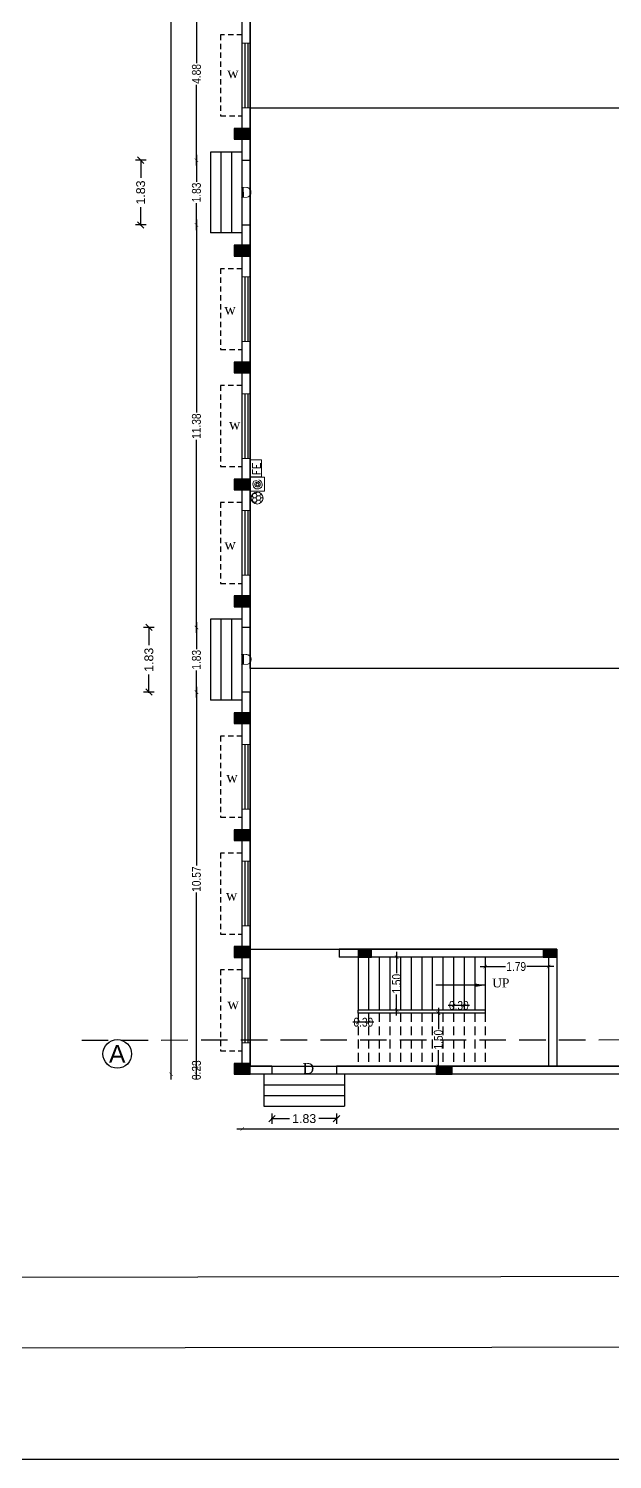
# Model space of a CAD drawing. Header units: metres. Extents: x 0 to 2231, y 0 to 2243.
# Drawn here: x 2024.42 to 2040.93, y 2121.45 to 2161.91 of the extents above; entities that cross this region are included whole.
import ezdxf

# ---------------------------------------------------------------- set-up
doc = ezdxf.new("R2010")
doc.units = ezdxf.units.M
doc.linetypes.add('DASHED', pattern=[0.75, 0.5, -0.25])
doc.linetypes.add('DASHED2', pattern=[0.375, 0.25, -0.125])
for name, color, linetype in [('BLK_1_COVERED_AREA', 140, 'Continuous'), ('BLK_1_FLR_0_EXIT_WIDTH_DOOR', 2, 'Continuous'), ('BLK_1_FLR_0_REGULAR_ROOM_3', 4, 'Continuous'), ('BLK_1_FLR_0_ROOM_3_LIGHT_VENTILATION_1', 4, 'Continuous'), ('WORKSHOP_AREA', 121, 'Continuous')]:
    doc.layers.add(name, color=color, linetype=linetype)
doc.layers.add('BLK_1_FLR_0_BLT_UP_AREA', color=46, linetype='Continuous', plot=False)
doc.styles.add('DIM', font='swissc.ttf')
doc.styles.add('Schedule', font='romans.shx')
doc.styles.get("Standard").update_dxf_attribs({"font": 'arial.ttf'})
doc.dimstyles.new('Din', dxfattribs={"dimscale": 0, "dimtxt": 0.25, "dimasz": 0.1, "dimexe": 0.15, "dimexo": 0.15, "dimgap": 0.03, "dimtad": 0, "dimzin": 0, "dimdsep": 46, "dimtxsty": 'DIM', "dimblk": 'ARCHTICK', "dimcen": 0.09, "dimdle": 0.15, "dimse1": 1, "dimse2": 1, "dimclrd": 256, "dimclre": 256, "dimclrt": 7, "dimadec": 0, "dimazin": 3, "dimtfac": 1, "dimtofl": 0, "dimtmove": 1, "dimatfit": 3, "dimfxl": 0, "dimtolj": 1, "dimtzin": 0, "dimarcsym": 0})
doc.dimstyles.get("Standard").update_dxf_attribs({"dimtxt": 0.18, "dimasz": 0.18, "dimexe": 0.18, "dimexo": 0.0625, "dimgap": 0.09, "dimtad": 0, "dimtih": 1, "dimtoh": 1, "dimdec": 4, "dimzin": 0, "dimdsep": 46, "dimtxsty": 'Standard', "dimcen": 0.09, "dimadec": 0, "dimazin": 0, "dimtfac": 1, "dimtdec": 4, "dimtofl": 0, "dimtmove": 0, "dimatfit": 3, "dimfxl": 0, "dimtolj": 1, "dimtzin": 0, "dimarcsym": 0})
doc.dimstyles.new('STANDARD$0', dxfattribs={"dimtxt": 0.25, "dimasz": 0.18, "dimexe": 0.15, "dimexo": 0.15, "dimgap": 0.1, "dimtad": 0, "dimzin": 0, "dimdsep": 46, "dimtxsty": 'Standard', "dimblk": 'OBLIQUE', "dimcen": 0.0625, "dimdle": 0.02, "dimadec": 0, "dimazin": 0, "dimtfac": 1, "dimtix": 1, "dimtofl": 0, "dimtmove": 2, "dimatfit": 3, "dimldrblk": 'OBLIQUE', "dimfxl": 0, "dimtolj": 1, "dimtzin": 0, "dimarcsym": 0})

# ---------------------------------------------------------------- blocks, each defined once
blk = doc.blocks.new('_ArchTick')
at = {"color": 0, "linetype": 'ByBlock', "const_width": 0.15}
blk.add_lwpolyline([(-0.5, -0.5), (0.5, 0.5)], dxfattribs=at)
blk = doc.blocks.new('*D612')
at = {"lineweight": -2}
blk.add_line((2029.164, 2132.192), (2029.164, 2132.722), dxfattribs=at)
at = {"layer": 'Defpoints', "color": 0}
for p in [(2029.164, 2132.572), (2030.878, 2132.572), (2030.878, 2132.342)]:
    blk.add_point(p, dxfattribs=at)
at = {"lineweight": -2, "xscale": 0.1, "yscale": 0.1, "zscale": 0.1}
for p, rotation in [((2029.164, 2132.572), 90), ((2029.164, 2132.342), 270)]:
    blk.add_blockref('_ArchTick', p, dxfattribs=dict(at, rotation=rotation))
at = {"color": 7, "insert": (2029.164, 2132.457), "char_height": 0.25, "attachment_point": 5, "rotation": 90, "style": 'DIM'}
blk.add_mtext('\\A1;0.23', dxfattribs=at)
blk = doc.blocks.new('*D613')
at = {"lineweight": -2}
for p, q in [((2029.164, 2143.297), (2029.164, 2138.242)), ((2029.164, 2132.422), (2029.164, 2137.477))]:
    blk.add_line(p, q, dxfattribs=at)
at = {"layer": 'Defpoints', "color": 0}
for p in [(2029.164, 2143.147), (2030.688, 2143.147), (2030.878, 2132.572)]:
    blk.add_point(p, dxfattribs=at)
at = {"lineweight": -2, "xscale": 0.1, "yscale": 0.1, "zscale": 0.1}
for p, rotation in [((2029.164, 2143.147), 90), ((2029.164, 2132.572), 270)]:
    blk.add_blockref('_ArchTick', p, dxfattribs=dict(at, rotation=rotation))
at = {"color": 7, "insert": (2029.164, 2137.859), "char_height": 0.25, "attachment_point": 5, "rotation": 90, "style": 'DIM'}
blk.add_mtext('\\A1;10.57', dxfattribs=at)
blk = doc.blocks.new('*D614')
at = {"lineweight": -2}
for p, q in [((2029.164, 2145.125), (2029.164, 2144.36)), ((2029.164, 2142.997), (2029.164, 2143.762))]:
    blk.add_line(p, q, dxfattribs=at)
at = {"layer": 'Defpoints', "color": 0}
for p in [(2029.164, 2144.975), (2030.688, 2144.975), (2030.688, 2143.147)]:
    blk.add_point(p, dxfattribs=at)
at = {"lineweight": -2, "xscale": 0.1, "yscale": 0.1, "zscale": 0.1}
for p, rotation in [((2029.164, 2144.975), 90), ((2029.164, 2143.147), 270)]:
    blk.add_blockref('_ArchTick', p, dxfattribs=dict(at, rotation=rotation))
at = {"color": 7, "insert": (2029.164, 2144.061), "char_height": 0.25, "attachment_point": 5, "rotation": 90, "style": 'DIM'}
blk.add_mtext('\\A1;1.83', dxfattribs=at)
blk = doc.blocks.new('*D615')
at = {"lineweight": -2}
for p, q in [((2029.164, 2156.508), (2029.164, 2151.049)), ((2029.164, 2144.825), (2029.164, 2150.284))]:
    blk.add_line(p, q, dxfattribs=at)
at = {"layer": 'Defpoints', "color": 0}
for p in [(2029.164, 2156.358), (2030.688, 2156.358), (2030.688, 2144.975)]:
    blk.add_point(p, dxfattribs=at)
at = {"lineweight": -2, "xscale": 0.1, "yscale": 0.1, "zscale": 0.1}
for p, rotation in [((2029.164, 2156.358), 90), ((2029.164, 2144.975), 270)]:
    blk.add_blockref('_ArchTick', p, dxfattribs=dict(at, rotation=rotation))
at = {"color": 7, "insert": (2029.164, 2150.667), "char_height": 0.25, "attachment_point": 5, "rotation": 90, "style": 'DIM'}
blk.add_mtext('\\A1;11.38', dxfattribs=at)
blk = doc.blocks.new('*D616')
at = {"lineweight": -2}
for p, q in [((2029.164, 2158.337), (2029.164, 2157.572)), ((2029.164, 2156.208), (2029.164, 2156.973))]:
    blk.add_line(p, q, dxfattribs=at)
at = {"layer": 'Defpoints', "color": 0}
for p in [(2029.164, 2158.187), (2030.688, 2158.187), (2030.688, 2156.358)]:
    blk.add_point(p, dxfattribs=at)
at = {"lineweight": -2, "xscale": 0.1, "yscale": 0.1, "zscale": 0.1}
for p, rotation in [((2029.164, 2158.187), 90), ((2029.164, 2156.358), 270)]:
    blk.add_blockref('_ArchTick', p, dxfattribs=dict(at, rotation=rotation))
at = {"color": 7, "insert": (2029.164, 2157.273), "char_height": 0.25, "attachment_point": 5, "rotation": 90, "style": 'DIM'}
blk.add_mtext('\\A1;1.83', dxfattribs=at)
blk = doc.blocks.new('*D617')
at = {"lineweight": -2}
for p, q in [((2029.164, 2163.214), (2029.164, 2160.933)), ((2029.164, 2158.037), (2029.164, 2160.318))]:
    blk.add_line(p, q, dxfattribs=at)
at = {"layer": 'Defpoints', "color": 0}
for p in [(2029.164, 2163.064), (2031.067, 2163.064), (2030.688, 2158.187)]:
    blk.add_point(p, dxfattribs=at)
at = {"lineweight": -2, "xscale": 0.1, "yscale": 0.1, "zscale": 0.1}
for p, rotation in [((2029.164, 2163.064), 90), ((2029.164, 2158.187), 270)]:
    blk.add_blockref('_ArchTick', p, dxfattribs=dict(at, rotation=rotation))
at = {"color": 7, "insert": (2029.164, 2160.626), "char_height": 0.25, "attachment_point": 5, "rotation": 90, "style": 'DIM'}
blk.add_mtext('\\A1;4.88', dxfattribs=at)
blk = doc.blocks.new('*D629')
at = {"lineweight": -2}
for p, q in [((2028.445, 2208.235), (2028.446, 2170.601)), ((2028.446, 2132.192), (2028.446, 2169.826))]:
    blk.add_line(p, q, dxfattribs=at)
at = {"layer": 'Defpoints', "color": 0}
for p in [(2028.445, 2208.085), (2030.458, 2208.085), (2030.46, 2132.342)]:
    blk.add_point(p, dxfattribs=at)
at = {"lineweight": -2, "xscale": 0.1, "yscale": 0.1, "zscale": 0.1}
for p, rotation in [((2028.445, 2208.085), 90.00107987967621), ((2028.446, 2132.342), 270.0010798796762)]:
    blk.add_blockref('_ArchTick', p, dxfattribs=dict(at, rotation=rotation))
at = {"color": 7, "insert": (2028.446, 2170.213), "char_height": 0.25, "attachment_point": 5, "rotation": 270.0011, "style": 'DIM'}
blk.add_mtext('\\A1;75.74', dxfattribs=at)
blk = doc.blocks.new('*D428')
at = {"lineweight": -2}
for p, q in [((2037.186, 2135.387), (2037.909, 2135.387)), ((2039.276, 2135.387), (2038.509, 2135.387))]:
    blk.add_line(p, q, dxfattribs=at)
at = {"layer": 'Defpoints', "color": 0}
for p in [(2039.126, 2135.387), (2037.336, 2134.67), (2039.126, 2134.67)]:
    blk.add_point(p, dxfattribs=at)
at = {"lineweight": -2, "xscale": 0.1, "yscale": 0.1, "zscale": 0.1, "rotation": 180}
blk.add_blockref('_ArchTick', (2037.336, 2135.387), dxfattribs=at)
at = {"lineweight": -2, "xscale": 0.1, "yscale": 0.1, "zscale": 0.1}
blk.add_blockref('_ArchTick', (2039.126, 2135.387), dxfattribs=at)
at = {"color": 7, "insert": (2038.209, 2135.387), "char_height": 0.25, "attachment_point": 5, "style": 'DIM'}
blk.add_mtext('\\A1;1.79', dxfattribs=at)
blk = doc.blocks.new('*D578')
at = {"lineweight": -2}
blk.add_line((2034.186, 2133.812), (2033.586, 2133.812), dxfattribs=at)
at = {"layer": 'Defpoints', "color": 0}
for p in [(2033.736, 2134.072), (2034.036, 2134.072), (2033.736, 2133.812)]:
    blk.add_point(p, dxfattribs=at)
at = {"lineweight": -2, "xscale": 0.1, "yscale": 0.1, "zscale": 0.1, "rotation": 180}
blk.add_blockref('_ArchTick', (2033.736, 2133.812), dxfattribs=at)
at = {"lineweight": -2, "xscale": 0.1, "yscale": 0.1, "zscale": 0.1}
blk.add_blockref('_ArchTick', (2034.036, 2133.812), dxfattribs=at)
at = {"color": 7, "insert": (2033.886, 2133.812), "char_height": 0.25, "attachment_point": 5, "style": 'DIM'}
blk.add_mtext('\\A1;0.30', dxfattribs=at)
blk = doc.blocks.new('*D579')
at = {"lineweight": -2}
blk.add_line((2036.886, 2134.287), (2036.286, 2134.287), dxfattribs=at)
at = {"layer": 'Defpoints', "color": 0}
for p in [(2036.436, 2134.287), (2036.436, 2134.152), (2036.736, 2134.152)]:
    blk.add_point(p, dxfattribs=at)
at = {"lineweight": -2, "xscale": 0.1, "yscale": 0.1, "zscale": 0.1, "rotation": 180}
blk.add_blockref('_ArchTick', (2036.436, 2134.287), dxfattribs=at)
at = {"lineweight": -2, "xscale": 0.1, "yscale": 0.1, "zscale": 0.1}
blk.add_blockref('_ArchTick', (2036.736, 2134.287), dxfattribs=at)
at = {"color": 7, "insert": (2036.586, 2134.287), "char_height": 0.25, "attachment_point": 5, "style": 'DIM'}
blk.add_mtext('\\A1;0.30', dxfattribs=at)
blk = doc.blocks.new('*D580')
at = {"lineweight": -2}
for p, q in [((2034.827, 2135.802), (2034.827, 2135.202)), ((2034.827, 2134.002), (2034.827, 2134.602))]:
    blk.add_line(p, q, dxfattribs=at)
at = {"layer": 'Defpoints', "color": 0}
for p in [(2037.036, 2135.652), (2034.827, 2134.152), (2037.036, 2134.152)]:
    blk.add_point(p, dxfattribs=at)
at = {"lineweight": -2, "xscale": 0.1, "yscale": 0.1, "zscale": 0.1}
for p, rotation in [((2034.827, 2135.652), 90), ((2034.827, 2134.152), 270)]:
    blk.add_blockref('_ArchTick', p, dxfattribs=dict(at, rotation=rotation))
at = {"color": 7, "insert": (2034.827, 2134.902), "char_height": 0.25, "attachment_point": 5, "rotation": 90, "style": 'DIM'}
blk.add_mtext('\\A1;1.50', dxfattribs=at)
blk = doc.blocks.new('*D581')
at = {"lineweight": -2}
for p, q in [((2036.008, 2134.222), (2036.008, 2133.621)), ((2036.008, 2132.42), (2036.008, 2133.021))]:
    blk.add_line(p, q, dxfattribs=at)
at = {"layer": 'Defpoints', "color": 0}
for p in [(2036.136, 2134.072), (2036.008, 2132.57), (2036.136, 2132.57)]:
    blk.add_point(p, dxfattribs=at)
at = {"lineweight": -2, "xscale": 0.1, "yscale": 0.1, "zscale": 0.1}
for p, rotation in [((2036.008, 2134.072), 90), ((2036.008, 2132.57), 270)]:
    blk.add_blockref('_ArchTick', p, dxfattribs=dict(at, rotation=rotation))
at = {"color": 7, "insert": (2036.008, 2133.321), "char_height": 0.25, "attachment_point": 5, "rotation": 90, "style": 'DIM'}
blk.add_mtext('\\A1;1.50', dxfattribs=at)
blk = doc.blocks.new('*D603')
at = {"lineweight": -2}
for p, q in [((2030.308, 2130.797), (2046.755, 2130.797)), ((2063.98, 2130.797), (2047.533, 2130.797))]:
    blk.add_line(p, q, dxfattribs=at)
at = {"layer": 'Defpoints', "color": 0}
for p in [(2030.458, 2132.342), (2063.83, 2132.342), (2063.83, 2130.797)]:
    blk.add_point(p, dxfattribs=at)
at = {"lineweight": -2, "xscale": 0.1, "yscale": 0.1, "zscale": 0.1, "rotation": 180}
blk.add_blockref('_ArchTick', (2030.458, 2130.797), dxfattribs=at)
at = {"lineweight": -2, "xscale": 0.1, "yscale": 0.1, "zscale": 0.1}
blk.add_blockref('_ArchTick', (2063.83, 2130.797), dxfattribs=at)
at = {"color": 7, "insert": (2047.144, 2130.797), "char_height": 0.25, "attachment_point": 5, "style": 'DIM'}
blk.add_mtext('\\A1;33.37', dxfattribs=at)
blk = doc.blocks.new('A$C3F6E631D')
at = {"lineweight": 9}
for p, q in [((0, 0.885), (0.902, 0.885)), ((0, 0), (0, 0.885)), ((0.902, 0), (0, 0)), ((0.902, 0.885), (0.902, 0))]:
    blk.add_line(p, q, dxfattribs=at)
blk.add_circle((0.448, 0.466), 0.0817, dxfattribs=at)
for centre, radius, start, end in [((0.448, 0.447), 0.299, 321.4372, 253.2573), ((0.449, 0.447), 0.174, 329.12635, 222.29362), ((0.543, 0.517), 0.292, 219.90119, 298.52807), ((0.509, 0.459), 0.135, 195.99312, 311.1342)]:
    blk.add_arc(centre, radius, start, end, dxfattribs=at)
blk = doc.blocks.new('A$C453E5C48')
at = {"linetype": 'ByBlock', "lineweight": 9}
for p, q in [((0, 0.489), (0.639, 0.489)), ((0, 0.063), (0, 0.489)), ((0.639, 0.063), (0, 0.063)), ((0.639, 0.489), (0.639, 0.063))]:
    blk.add_line(p, q, dxfattribs=at)
at = {"lineweight": 9, "style": 'Schedule'}
blk.add_text('FE', height=0.3048, dxfattribs=at).set_placement((0.051, 0.103))
blk = doc.blocks.new('A$C57323508')
at = {"lineweight": 9}
for p, q in [((0, 0.372), (0.134, 0.372)), ((0.126, 0.097), (0.134, 0.097)), ((0.134, 0.647), (0.158, 0.647)), ((0.213, 0.509), (0.134, 0.647)), ((0.134, 0.372), (0.213, 0.509)), ((0.213, 0.234), (0.134, 0.372)), ((0.134, 0.097), (0.213, 0.234)), ((0.141, 0.084), (0.134, 0.097)), ((0.158, 0.647), (0.181, 0.687)), ((0.213, 0.509), (0.372, 0.509)), ((0.213, 0.234), (0.372, 0.234)), ((0.372, 0.509), (0.451, 0.647)), ((0.451, 0.372), (0.372, 0.509)), ((0.372, 0.234), (0.451, 0.372)), ((0.451, 0.097), (0.372, 0.234)), ((0.396, 0), (0.451, 0.097)), ((0.475, 0.647), (0.41, 0.759)), ((0.451, 0.372), (0.61, 0.372)), ((0.451, 0.097), (0.61, 0.097)), ((0.475, 0.647), (0.634, 0.647)), ((0.689, 0.509), (0.61, 0.647)), ((0.61, 0.372), (0.689, 0.509)), ((0.689, 0.234), (0.61, 0.372)), ((0.61, 0.097), (0.689, 0.234)), ((0.618, 0.084), (0.61, 0.097)), ((0.634, 0.647), (0.648, 0.671)), ((0.689, 0.509), (0.737, 0.509)), ((0.689, 0.234), (0.73, 0.234))]:
    blk.add_line(p, q, dxfattribs=at)
blk.add_circle((0.38, 0.38), 0.38, dxfattribs=at)
blk = doc.blocks.new('_Oblique')
at = {"color": 0, "lineweight": -2}
blk.add_line((-0.5, -0.5), (0.5, 0.5), dxfattribs=at)
blk = doc.blocks.new('*D477')
at = {"layer": 'BLK_1_FLR_0_EXIT_WIDTH_DOOR', "color": 0, "lineweight": -2}
for p, q in [((2031.298, 2131.237), (2031.298, 2130.937)), ((2033.126, 2131.237), (2033.126, 2130.937)), ((2031.278, 2131.087), (2031.799, 2131.087)), ((2033.146, 2131.087), (2032.625, 2131.087))]:
    blk.add_line(p, q, dxfattribs=at)
at = {"layer": 'Defpoints', "color": 0}
for p in [(2031.298, 2132.342), (2033.126, 2132.342), (2033.126, 2131.087)]:
    blk.add_point(p, dxfattribs=at)
at = {"layer": 'BLK_1_FLR_0_EXIT_WIDTH_DOOR', "color": 0, "lineweight": -2, "xscale": 0.18, "yscale": 0.18, "zscale": 0.18, "rotation": 180}
blk.add_blockref('_Oblique', (2031.298, 2131.087), dxfattribs=at)
at = {"layer": 'BLK_1_FLR_0_EXIT_WIDTH_DOOR', "color": 0, "lineweight": -2, "xscale": 0.18, "yscale": 0.18, "zscale": 0.18}
blk.add_blockref('_Oblique', (2033.126, 2131.087), dxfattribs=at)
at = {"layer": 'BLK_1_FLR_0_EXIT_WIDTH_DOOR', "color": 0, "insert": (2032.212, 2131.087), "char_height": 0.25, "attachment_point": 5}
blk.add_mtext('\\A1;1.83', dxfattribs=at)
blk = doc.blocks.new('*D478')
at = {"layer": 'BLK_1_FLR_0_EXIT_WIDTH_DOOR', "color": 0, "lineweight": -2}
for p, q in [((2027.97, 2144.975), (2027.67, 2144.975)), ((2027.82, 2144.995), (2027.82, 2144.474)), ((2027.82, 2143.127), (2027.82, 2143.648)), ((2027.97, 2143.147), (2027.67, 2143.147))]:
    blk.add_line(p, q, dxfattribs=at)
at = {"layer": 'Defpoints', "color": 0}
for p in [(2030.458, 2144.975), (2027.82, 2143.147), (2030.458, 2143.147)]:
    blk.add_point(p, dxfattribs=at)
at = {"layer": 'BLK_1_FLR_0_EXIT_WIDTH_DOOR', "color": 0, "lineweight": -2, "xscale": 0.18, "yscale": 0.18, "zscale": 0.18}
for p, rotation in [((2027.82, 2144.975), 90), ((2027.82, 2143.147), 270)]:
    blk.add_blockref('_Oblique', p, dxfattribs=dict(at, rotation=rotation))
at = {"layer": 'BLK_1_FLR_0_EXIT_WIDTH_DOOR', "color": 0, "insert": (2027.82, 2144.061), "char_height": 0.25, "attachment_point": 5, "rotation": 90}
blk.add_mtext('\\A1;1.83', dxfattribs=at)
blk = doc.blocks.new('*D479')
at = {"layer": 'BLK_1_FLR_0_EXIT_WIDTH_DOOR', "color": 0, "lineweight": -2}
for p, q in [((2027.738, 2158.187), (2027.438, 2158.187)), ((2027.588, 2158.207), (2027.588, 2157.686)), ((2027.588, 2156.338), (2027.588, 2156.86)), ((2027.738, 2156.358), (2027.438, 2156.358))]:
    blk.add_line(p, q, dxfattribs=at)
at = {"layer": 'Defpoints', "color": 0}
for p in [(2027.588, 2158.187), (2030.458, 2158.187), (2030.458, 2156.358)]:
    blk.add_point(p, dxfattribs=at)
at = {"layer": 'BLK_1_FLR_0_EXIT_WIDTH_DOOR', "color": 0, "lineweight": -2, "xscale": 0.18, "yscale": 0.18, "zscale": 0.18}
for p, rotation in [((2027.588, 2158.187), 90), ((2027.588, 2156.358), 270)]:
    blk.add_blockref('_Oblique', p, dxfattribs=dict(at, rotation=rotation))
at = {"layer": 'BLK_1_FLR_0_EXIT_WIDTH_DOOR', "color": 0, "insert": (2027.588, 2157.273), "char_height": 0.25, "attachment_point": 5, "rotation": 90}
blk.add_mtext('\\A1;1.83', dxfattribs=at)

msp = doc.modelspace()

# ---------------------------------------------------------------- hatches: boundary and pattern name
for points in [[(2030.68821, 2158.78003), (2030.68821, 2159.08479), (2030.23107, 2159.08479), (2030.23107, 2158.78003)], [(2030.68821, 2155.47527), (2030.68821, 2155.78003), (2030.23107, 2155.78003), (2030.23107, 2155.47527)], [(2030.68821, 2152.1705), (2030.68821, 2152.47527), (2030.23107, 2152.47527), (2030.23107, 2152.1705)], [(2030.68821, 2148.86574), (2030.68821, 2149.1705), (2030.23107, 2149.1705), (2030.23107, 2148.86574)], [(2030.68821, 2145.56098), (2030.68821, 2145.86574), (2030.23107, 2145.86574), (2030.23107, 2145.56098)], [(2030.68821, 2142.25621), (2030.68821, 2142.56098), (2030.23107, 2142.56098), (2030.23107, 2142.25621)], [(2030.68821, 2138.95145), (2030.68821, 2139.25621), (2030.23107, 2139.25621), (2030.23107, 2138.95145)], [(2030.68821, 2135.64669), (2030.68821, 2135.95145), (2030.23107, 2135.95145), (2030.23107, 2135.64669)], [(2033.73585, 2135.65192), (2033.73585, 2135.8805), (2034.1168, 2135.8805), (2034.1168, 2135.65192)], [(2038.974, 2135.65192), (2038.974, 2135.8805), (2039.35495, 2135.8805), (2039.35495, 2135.65192)], [(2030.68821, 2132.34192), (2030.68821, 2132.64669), (2030.23107, 2132.64669), (2030.23107, 2132.34192)], [(2035.94252, 2132.34192), (2035.94252, 2132.5705), (2036.39967, 2132.5705), (2036.39967, 2132.34192)]]:
    msp.add_hatch(color=256).paths.add_polyline_path(points)

# ---------------------------------------------------------------- linework, layer by layer
for p, q in [((2030.52962, 2161.49908), (2030.52962, 2159.6705)), ((2030.61538, 2161.49908), (2030.61538, 2159.6705)), ((2030.45821, 2158.41697), (2029.55821, 2158.41697)), ((2029.55821, 2158.41697), (2029.55821, 2156.12839)), ((2029.85821, 2158.41697), (2029.85821, 2156.12839)), ((2030.15821, 2158.41697), (2030.15821, 2156.12839)), ((2030.45821, 2158.18697), (2030.68821, 2158.18697)), ((2030.45821, 2156.35839), (2030.68821, 2156.35839)), ((2030.45821, 2156.12839), (2029.55821, 2156.12839)), ((2030.52962, 2154.88956), (2030.52962, 2153.06098)), ((2030.61538, 2154.88956), (2030.61538, 2153.06098)), ((2030.52962, 2151.58479), (2030.52962, 2149.75621)), ((2030.61538, 2151.58479), (2030.61538, 2149.75621)), ((2030.52962, 2148.28003), (2030.52962, 2146.45145)), ((2030.61538, 2148.28003), (2030.61538, 2146.45145)), ((2030.45821, 2145.20527), (2029.55821, 2145.20527)), ((2029.55821, 2145.20527), (2029.55821, 2142.91669)), ((2029.85821, 2145.20527), (2029.85821, 2142.91669)), ((2030.15821, 2145.20527), (2030.15821, 2142.91669)), ((2030.68821, 2144.97527), (2030.45821, 2144.97527)), ((2030.45821, 2142.91669), (2029.55821, 2142.91669)), ((2030.68821, 2143.14669), (2030.45821, 2143.14669)), ((2030.52962, 2141.6705), (2030.52962, 2139.84192)), ((2030.61538, 2141.6705), (2030.61538, 2139.84192)), ((2030.52962, 2138.36574), (2030.52962, 2136.53716)), ((2030.61538, 2138.36574), (2030.61538, 2136.53716)), ((2039.35495, 2135.8805), (2033.20585, 2135.8805)), ((2033.20585, 2135.8805), (2033.20585, 2135.65192)), ((2039.12638, 2135.65192), (2033.20585, 2135.65192)), ((2033.73585, 2135.69575), (2033.73585, 2134.15192)), ((2034.03585, 2135.69575), (2034.03585, 2134.15192)), ((2034.33585, 2135.65192), (2034.33585, 2134.15192)), ((2034.63585, 2135.65192), (2034.63585, 2134.15192)), ((2034.93585, 2135.65192), (2034.93585, 2134.15192)), ((2035.23585, 2135.65192), (2035.23585, 2134.15192)), ((2035.53585, 2135.65192), (2035.53585, 2134.15192)), ((2035.83585, 2135.65192), (2035.83585, 2134.15192)), ((2036.13585, 2135.65192), (2036.13585, 2134.15192)), ((2036.43585, 2135.65192), (2036.43585, 2134.15192)), ((2036.73585, 2135.65192), (2036.73585, 2134.15192)), ((2037.03585, 2135.65192), (2037.03585, 2134.15192)), ((2037.33585, 2135.65192), (2037.33585, 2134.07192)), ((2039.12638, 2135.65192), (2039.12638, 2132.57192)), ((2039.35495, 2135.8805), (2039.35495, 2132.57192)), ((2030.52962, 2135.06098), (2030.52962, 2133.2324)), ((2030.61538, 2135.06098), (2030.61538, 2133.2324)), ((2037.33585, 2134.15192), (2033.73585, 2134.15192)), ((2033.73585, 2134.07192), (2033.73585, 2134.15192)), ((2037.33585, 2134.07192), (2033.73585, 2134.07192)), ((2031.06774, 2132.34192), (2031.06774, 2131.44192)), ((2031.29774, 2132.57192), (2031.29774, 2132.34192)), ((2033.12632, 2132.57192), (2033.12632, 2132.34192)), ((2033.35632, 2132.34192), (2033.35632, 2131.44192)), ((2031.06774, 2132.04192), (2033.35632, 2132.04192)), ((2031.06774, 2131.74192), (2033.35632, 2131.74192)), ((2031.06774, 2131.44192), (2033.35632, 2131.44192))]:
    msp.add_line(p, q)
at = {"linetype": 'DASHED2'}
for p, q in [((2033.73585, 2134.07192), (2033.73585, 2132.57192)), ((2034.03585, 2134.07192), (2034.03585, 2132.57192)), ((2034.33585, 2134.07192), (2034.33585, 2132.57192)), ((2034.63585, 2134.07192), (2034.63585, 2132.57192)), ((2034.93585, 2134.07192), (2034.93585, 2132.57192)), ((2035.23585, 2134.07192), (2035.23585, 2132.57192)), ((2035.53585, 2134.07192), (2035.53585, 2132.57192)), ((2035.83585, 2134.07192), (2035.83585, 2132.57192)), ((2036.13585, 2134.07192), (2036.13585, 2132.57192)), ((2036.43585, 2134.07192), (2036.43585, 2132.57192)), ((2036.73585, 2134.07192), (2036.73585, 2132.57192)), ((2037.03585, 2134.07192), (2037.03585, 2132.57192)), ((2037.33585, 2134.07192), (2037.33585, 2132.57192))]:
    msp.add_line(p, q, dxfattribs=at)
at = {"linetype": 'DASHED2', "ltscale": 3}
msp.add_line((2025.91967, 2133.30901), (2066.20765, 2133.33871), dxfattribs=at)
for points in [[(1887.04979, 2233.42151), (2231.37444, 2233.42151), (2231.37444, 2121.45315), (1887.04979, 2121.45315)], [(1890.03211, 2230.05315), (2228.37444, 2230.42151), (2228.37444, 2124.82151), (1890.03211, 2124.45315)], [(1892.03211, 2228.05315), (2226.37444, 2228.42151), (2226.37444, 2126.82151), (1892.03211, 2126.45315)], [(2063.59979, 2132.57192), (2063.59979, 2198.47741), (2060.31979, 2198.47741), (2060.31979, 2207.85514), (2030.68821, 2207.85514), (2030.68821, 2132.57192)], [(2030.68821, 2158.78003), (2030.68821, 2159.08479), (2030.23107, 2159.08479), (2030.23107, 2158.78003)], [(2030.68821, 2155.47527), (2030.68821, 2155.78003), (2030.23107, 2155.78003), (2030.23107, 2155.47527)], [(2030.68821, 2152.1705), (2030.68821, 2152.47527), (2030.23107, 2152.47527), (2030.23107, 2152.1705)], [(2030.68821, 2148.86574), (2030.68821, 2149.1705), (2030.23107, 2149.1705), (2030.23107, 2148.86574)], [(2030.68821, 2145.56098), (2030.68821, 2145.86574), (2030.23107, 2145.86574), (2030.23107, 2145.56098)], [(2030.68821, 2142.25621), (2030.68821, 2142.56098), (2030.23107, 2142.56098), (2030.23107, 2142.25621)], [(2030.68821, 2138.95145), (2030.68821, 2139.25621), (2030.23107, 2139.25621), (2030.23107, 2138.95145)], [(2030.68821, 2135.64669), (2030.68821, 2135.95145), (2030.23107, 2135.95145), (2030.23107, 2135.64669)], [(2033.73585, 2135.8805), (2033.73585, 2135.65192), (2034.1168, 2135.65192), (2034.1168, 2135.8805)], [(2038.974, 2135.8805), (2038.974, 2135.65192), (2039.35495, 2135.65192), (2039.35495, 2135.8805)], [(2030.68821, 2132.34192), (2030.68821, 2132.64669), (2030.23107, 2132.64669), (2030.23107, 2132.34192)], [(2035.94252, 2132.5705), (2035.94252, 2132.34192), (2036.39967, 2132.34192), (2036.39967, 2132.5705)]]:
    msp.add_lwpolyline(points, close=True)
for points in [[(2030.68821, 2158.18697), (2030.68821, 2182.80385)], [(2030.45821, 2158.18697), (2030.45821, 2163.47387)], [(2030.45821, 2144.97527), (2030.45821, 2156.35839)], [(2030.68821, 2144.97527), (2030.68821, 2156.35839)], [(2031.29774, 2132.34192), (2030.45821, 2132.34192), (2030.45821, 2143.14669)], [(2031.29774, 2132.57192), (2030.68821, 2132.57192), (2030.68821, 2143.14669)], [(2042.0438, 2132.57192), (2033.12632, 2132.57192)], [(2042.0438, 2132.34192), (2033.12632, 2132.34192)]]:
    msp.add_lwpolyline(points)
at = {"linetype": 'DASHED', "ltscale": 0.3}
for points in [[(2030.45821, 2161.49908), (2030.45821, 2161.72908), (2029.84821, 2161.72908), (2029.84821, 2159.4405), (2030.45821, 2159.4405), (2030.45821, 2159.67063)], [(2030.45821, 2154.88956), (2030.45821, 2155.11956), (2029.84821, 2155.11956), (2029.84821, 2152.83098), (2030.45821, 2152.83098), (2030.45821, 2153.0611)], [(2030.45821, 2151.58479), (2030.45821, 2151.81479), (2029.84821, 2151.81479), (2029.84821, 2149.52621), (2030.45821, 2149.52621), (2030.45821, 2149.75634)], [(2030.45821, 2148.28003), (2030.45821, 2148.51003), (2029.84821, 2148.51003), (2029.84821, 2146.22145), (2030.45821, 2146.22145), (2030.45821, 2146.45158)], [(2030.45821, 2141.6705), (2030.45821, 2141.9005), (2029.84821, 2141.9005), (2029.84821, 2139.61192), (2030.45821, 2139.61192), (2030.45821, 2139.84205)], [(2030.45821, 2138.36574), (2030.45821, 2138.59574), (2029.84821, 2138.59574), (2029.84821, 2136.30716), (2030.45821, 2136.30716), (2030.45821, 2136.53729)], [(2030.45821, 2135.06098), (2030.45821, 2135.29098), (2029.84821, 2135.29098), (2029.84821, 2133.0024), (2030.45821, 2133.0024), (2030.45821, 2133.23253)]]:
    msp.add_lwpolyline(points, dxfattribs=at)
at = {"lineweight": 0, "ltscale": 0.6}
for points in [[(2030.68821, 2159.6705), (2030.45821, 2159.6705), (2030.45821, 2161.49908), (2030.68821, 2161.49908)], [(2030.68821, 2153.06098), (2030.45821, 2153.06098), (2030.45821, 2154.88956), (2030.68821, 2154.88956)], [(2030.68821, 2149.75621), (2030.45821, 2149.75621), (2030.45821, 2151.58479), (2030.68821, 2151.58479)], [(2030.68821, 2146.45145), (2030.45821, 2146.45145), (2030.45821, 2148.28003), (2030.68821, 2148.28003)], [(2030.68821, 2139.84192), (2030.45821, 2139.84192), (2030.45821, 2141.6705), (2030.68821, 2141.6705)], [(2030.68821, 2136.53716), (2030.45821, 2136.53716), (2030.45821, 2138.36574), (2030.68821, 2138.36574)], [(2030.68821, 2133.2324), (2030.45821, 2133.2324), (2030.45821, 2135.06098), (2030.68821, 2135.06098)]]:
    msp.add_lwpolyline(points, close=True, dxfattribs=at)
msp.add_circle((2026.92352, 2132.9179), 0.40508)
at = {"layer": 'BLK_1_COVERED_AREA', "color": 140, "ltscale": 0.3}
msp.add_lwpolyline([(2030.45821, 2208.08514), (2063.82979, 2208.08514), (2063.82979, 2132.34192), (2030.45821, 2132.34192)], close=True, dxfattribs=at)
at = {"layer": 'BLK_1_FLR_0_BLT_UP_AREA', "color": 46, "lineweight": -2}
msp.add_lwpolyline([(2030.45821, 2132.34192), (2030.45821, 2208.08514), (2063.82979, 2208.08514), (2063.82979, 2132.34192)], close=True, dxfattribs=at)
at = {"layer": 'BLK_1_FLR_0_REGULAR_ROOM_3', "color": 4}
msp.add_lwpolyline([(2030.68821, 2198.47741), (2030.68821, 2169.42599), (2038.7535, 2169.43234), (2038.7535, 2171.88234), (2041.5835, 2171.88234), (2041.5835, 2163.06406), (2030.68821, 2163.06406), (2030.68821, 2135.8805), (2039.35495, 2135.8805), (2039.35495, 2132.57192), (2063.59979, 2132.57192), (2063.59979, 2195.05509), (2063.60264, 2195.16884), (2056.88833, 2195.16884), (2056.88833, 2198.47741)], close=True, dxfattribs=at)
at = {"layer": 'BLK_1_FLR_0_ROOM_3_LIGHT_VENTILATION_1', "color": 4}
msp.add_lwpolyline([(2030.68821, 2159.6705), (2061.73787, 2159.6705), (2061.73787, 2143.81493), (2030.68821, 2143.81493)], close=True, dxfattribs=at)
at = {"layer": 'WORKSHOP_AREA', "color": 121}
msp.add_lwpolyline([(2030.68821, 2198.47741), (2030.68821, 2169.42599), (2038.7535, 2169.43234), (2038.7535, 2171.88234), (2041.5835, 2171.88234), (2041.5835, 2163.06406), (2030.68821, 2163.06406), (2030.68821, 2135.8805), (2039.35495, 2135.8805), (2039.35495, 2132.57192), (2063.59979, 2132.57192), (2063.59979, 2195.05509), (2063.60264, 2195.16884), (2056.88833, 2195.16884), (2056.88833, 2198.47741)], close=True, dxfattribs=at)

# ---------------------------------------------------------------- block references
at = {"linetype": 'ByBlock'}
for name, p, xscale, yscale, zscale, rotation in [('A$C453E5C48', (2031.05391, 2149.23851), 0.7432596203286609, 0.7432596203286609, 0.7432596203286609, 90), ('A$C3F6E631D', (2031.09213, 2149.2238, -0.0932), 0.4459557721971966, 0.4459557721971966, 0.4459557721971966, 180), ('A$C57323508', (2031.04856, 2148.80356), 0.4459557721971966, 0.4459557721971966, 0.4459557721971966, 180)]:
    msp.add_blockref(name, p, dxfattribs=dict(at, xscale=xscale, yscale=yscale, zscale=zscale, rotation=rotation))

# ---------------------------------------------------------------- texts
at = {"attachment_point": 9, "rotation": 0.599542}
for s, width, gutter_width, insert, char_height in [('{\\fTimes New Roman|b0|i0|c0|p18;w}', 0.3361048, 12.5, (2030.36192, 2160.50793), 0.3), ('{\\fTimes New Roman|b0|i0|c0|p18;D}', 0.3961202, 12.5, (2030.73988, 2157.13048), 0.3), ('{\\fTimes New Roman|b0|i0|c0|p18;w}', 0.3361048, 12.5, (2030.28064, 2153.82251), 0.3), ('{\\fTimes New Roman|b0|i0|c0|p18;w}', 0.3361048, 12.5, (2030.41274, 2150.57228), 0.3), ('{\\fTimes New Roman|b0|i0|c0|p18;w}', 0.3361048, 12.5, (2030.28111, 2147.17261), 0.3), ('{\\fTimes New Roman|b0|i0|c0|p18;D}', 0.3961202, 12.5, (2030.74329, 2143.92291), 0.3), ('{\\fTimes New Roman|b0|i0|c0|p18;w}', 0.3361048, 12.5, (2030.33658, 2140.59036), 0.3), ('{\\fTimes New Roman|b0|i0|c0|p18;w}', 0.3361048, 12.5, (2030.3247, 2137.25426), 0.3), ('{\\fTimes New Roman|b0|i0|c0|p18;UP}', 0.3382039, 12.57807, (2038.01878, 2134.79782), 0.2515614), ('{\\fTimes New Roman|b0|i0|c0|p18;w}', 0.3361048, 12.5, (2030.36869, 2134.18167), 0.3), ('{\\fTimes New Roman|b0|i0|c0|p18;D}', 0.3361048, 12.5, (2032.49566, 2132.35867), 0.3)]:
    msp.add_mtext_dynamic_manual_height_columns(s, width=width, gutter_width=gutter_width, heights=[0], dxfattribs=dict(at, insert=insert, char_height=char_height))
at = {"insert": (2026.69006, 2133.1679), "char_height": 0.5, "attachment_point": 1}
msp.add_mtext_dynamic_manual_height_columns('A', width=1.0006605, gutter_width=12.5, heights=[0], dxfattribs=at)

# ---------------------------------------------------------------- dimensions: what is measured, and where the dimension line sits
dim = msp.add_aligned_dim(p1=(2030.45964, 2132.34192), p2=(2030.45821, 2208.08514), distance=2.01323, dimstyle='Din', override={"dimscale": 1, "dimpost": '\\X'})
dim.commit()
dim.dimension.update_dxf_attribs({"geometry": '*D629', "text_midpoint": (2028.4457, 2170.2135)})
for base, p1, p2, angle, picture, middle in [((2029.16446, 2163.06406), (2030.68821, 2158.18697), (2031.06692, 2163.06406), 270, '*D617', (2029.16446, 2160.62552)), ((2029.16446, 2158.18697), (2030.68821, 2156.35839), (2030.68821, 2158.18697), 270, '*D616', (2029.16446, 2157.27268)), ((2029.16446, 2156.35839), (2030.68821, 2144.97527), (2030.68821, 2156.35839), 270, '*D615', (2029.16446, 2150.66683)), ((2029.16446, 2144.97527), (2030.68821, 2143.14669), (2030.68821, 2144.97527), 270, '*D614', (2029.16446, 2144.06098)), ((2029.16446, 2143.14669), (2030.87798, 2132.57192), (2030.68821, 2143.14669), 270, '*D613', (2029.16446, 2137.85931)), ((2034.82703, 2134.15192), (2037.03585, 2135.65192), (2037.03585, 2134.15192), 90, '*D580', (2034.82703, 2134.90192)), ((2036.00802, 2132.5705), (2036.13585, 2134.07192), (2036.13585, 2132.5705), 90, '*D581', (2036.00802, 2133.32121))]:
    dim = msp.add_linear_dim(base=base, p1=p1, p2=p2, angle=angle, dimstyle='Din', override={"dimscale": 1, "dimpost": '\\X'})
    dim.commit()
    dim.dimension.update_dxf_attribs({"geometry": picture, "text_midpoint": middle})
for base, p1, p2, angle, picture, middle, dimtype in [((2039.12638, 2135.38663), (2037.33585, 2134.67005), (2039.12638, 2134.67005), 0, '*D428', (2038.2089, 2135.38663), 161), ((2036.43585, 2134.2866), (2036.73585, 2134.15192), (2036.43585, 2134.15192), 180, '*D579', (2036.58585, 2134.2866), 160), ((2033.73585, 2133.8119), (2034.03585, 2134.07192), (2033.73585, 2134.07192), 180, '*D578', (2033.88585, 2133.8119), 160), ((2029.16446, 2132.57192), (2030.87798, 2132.34192), (2030.87798, 2132.57192), 90, '*D612', (2029.16446, 2132.45692), 161)]:
    dim = msp.add_linear_dim(base=base, p1=p1, p2=p2, angle=angle, dimstyle='Din', override={"dimscale": 1, "dimpost": '\\X'})
    dim.commit()
    dim.dimension.update_dxf_attribs({"geometry": picture, "text_midpoint": middle, "dimtype": dimtype})
dim = msp.add_linear_dim(base=(2063.82979, 2130.79748), p1=(2030.45821, 2132.34192), p2=(2063.82979, 2132.34192), dimstyle='Din', override={"dimscale": 1, "dimpost": '\\X'})
dim.commit()
dim.dimension.update_dxf_attribs({"geometry": '*D603', "text_midpoint": (2047.144, 2130.79748)})
at = {"layer": 'BLK_1_FLR_0_EXIT_WIDTH_DOOR', "color": 2}
for p1, p2, distance, picture, middle in [((2030.45821, 2156.35839), (2030.45821, 2158.18697), 2.87007, '*D479', (2027.58814, 2157.27268)), ((2030.45821, 2144.97527), (2030.45821, 2143.14669), -2.63845, '*D478', (2027.81976, 2144.06098)), ((2031.29774, 2132.34192), (2033.12632, 2132.34192), -1.2546, '*D477', (2032.21203, 2131.08733))]:
    dim = msp.add_aligned_dim(p1=p1, p2=p2, distance=distance, dimstyle='STANDARD$0', dxfattribs=at)
    dim.commit()
    dim.dimension.update_dxf_attribs({"geometry": picture, "text_midpoint": middle})

# ---------------------------------------------------------------- leaders
msp.add_leader([(2037.33917, 2134.85958), (2035.93684, 2134.85958)], dimstyle='Standard', override={"dimasz": 0.3, "dimgap": 0.09, "dimtad": 0})

doc.saveas('drawing.dxf')
